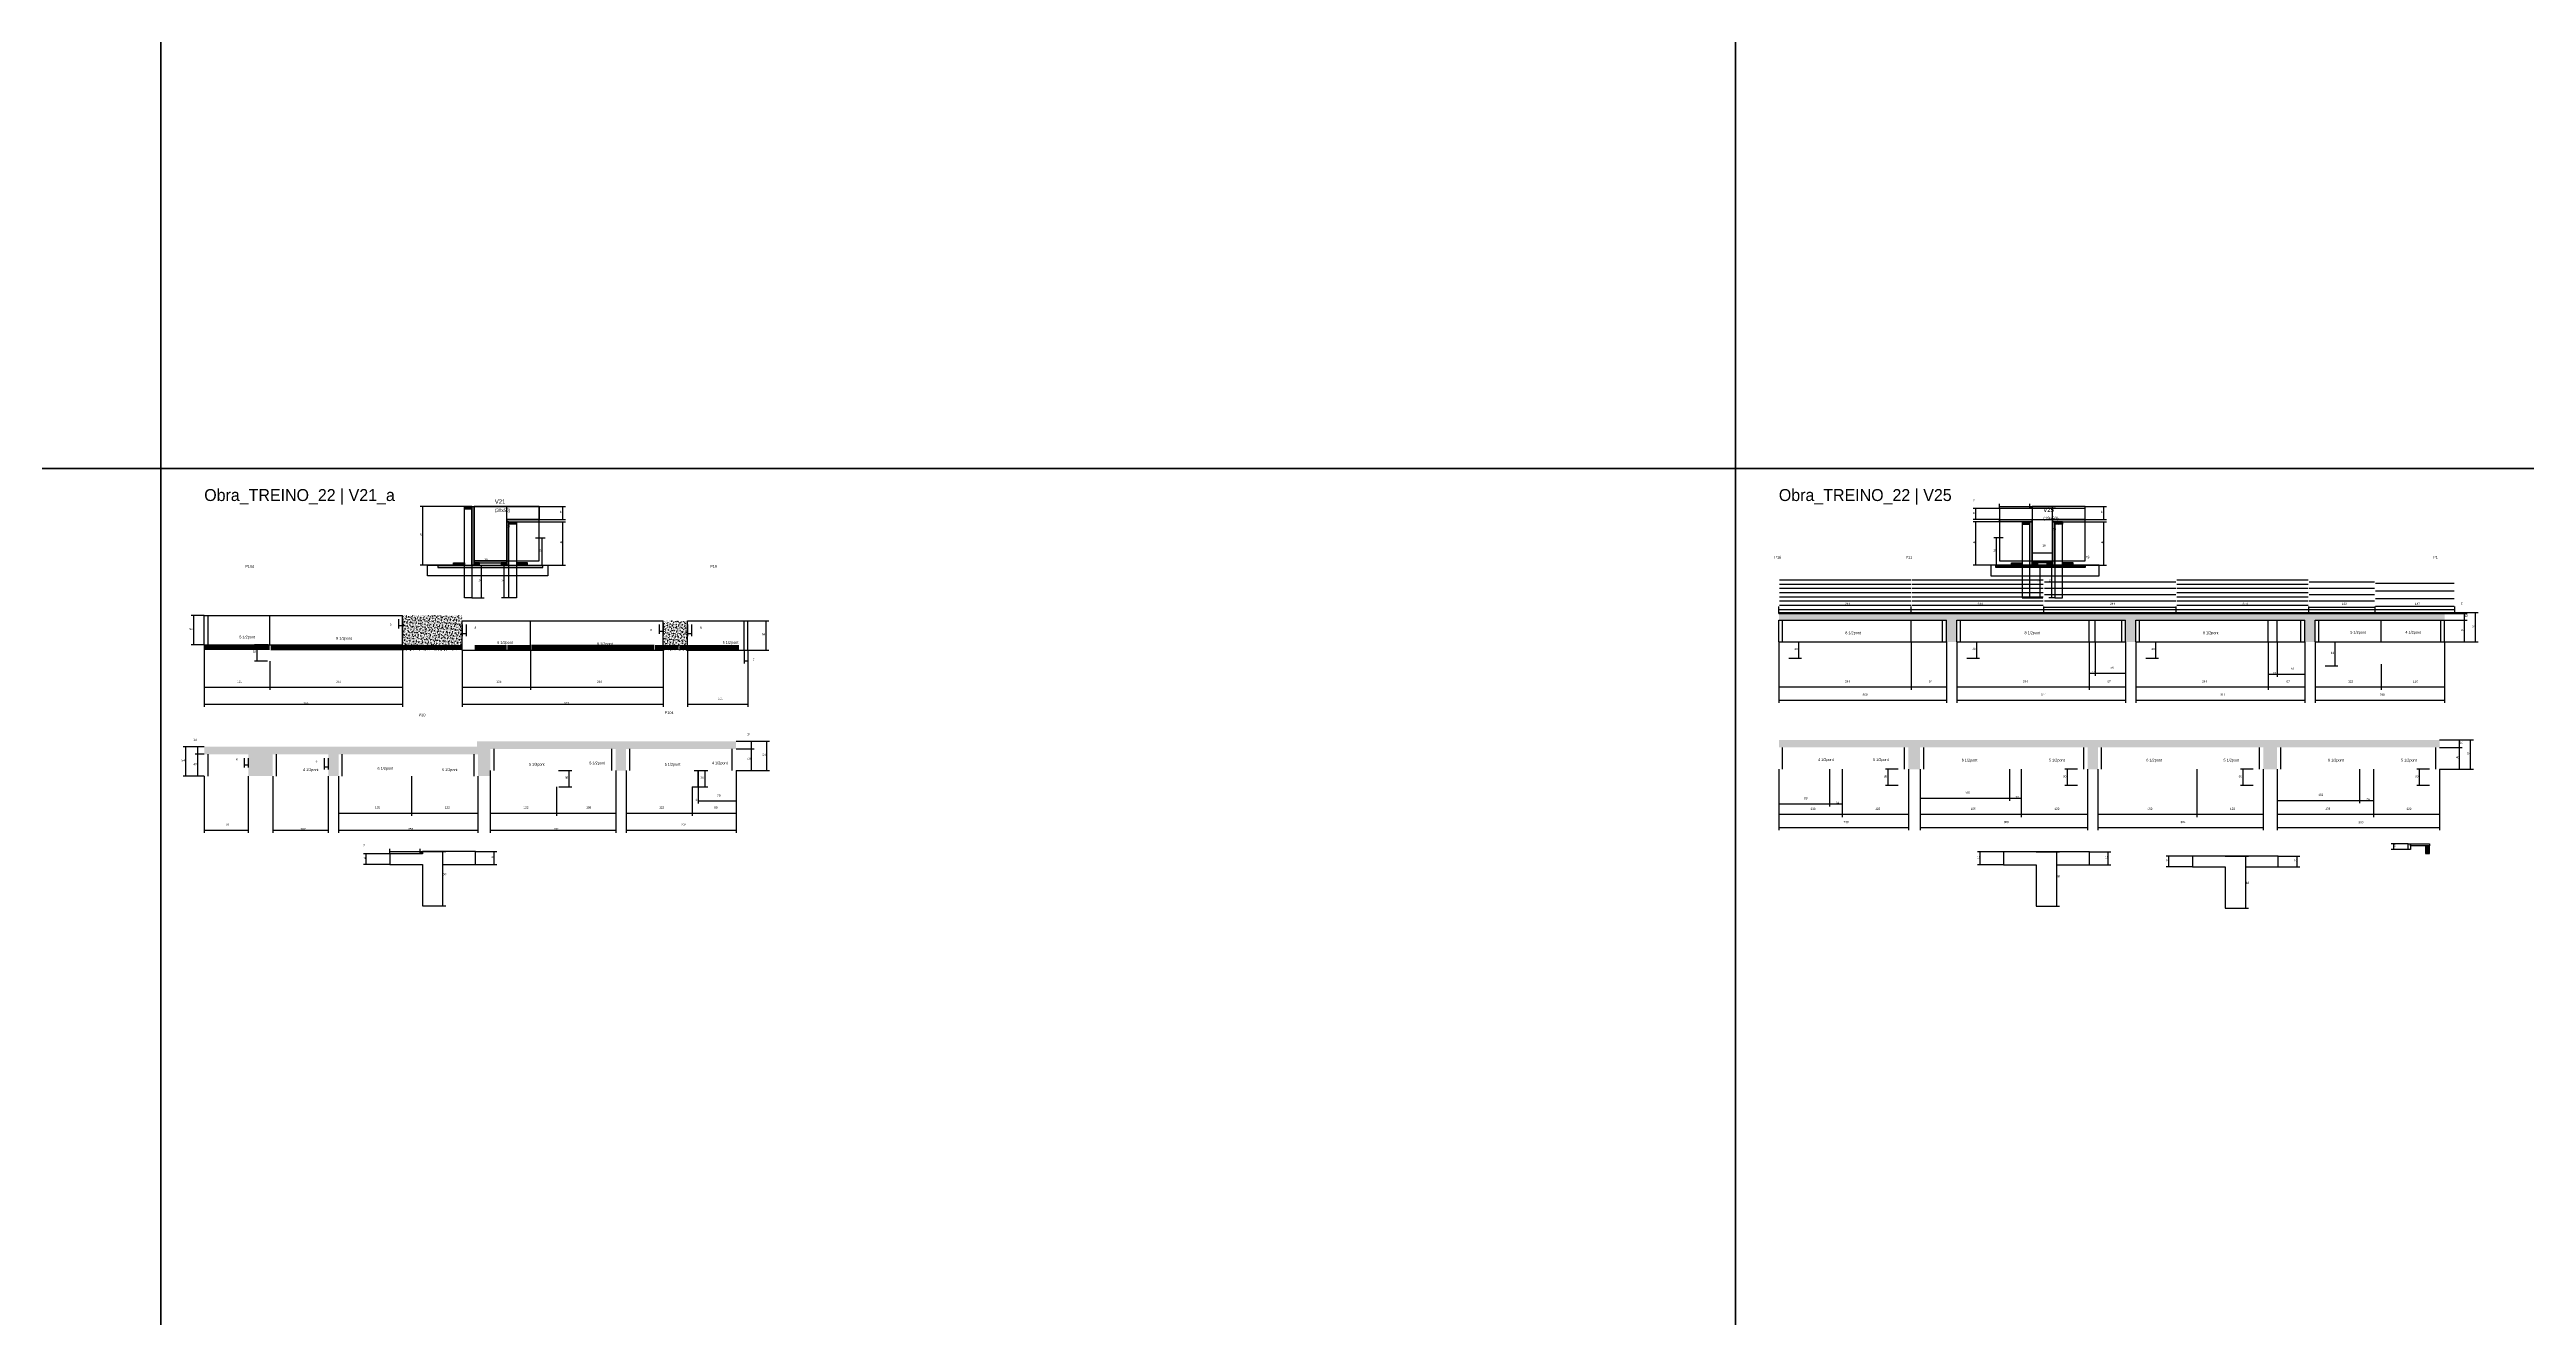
# Model space of a CAD drawing. Header units: metres. Extents: x -41 to 34800, y -36000 to 1848.
# Drawn here: x 8495 to 13057, y -26763 to -24429 of the extents above; entities that cross this region are included whole.
import ezdxf

# ---------------------------------------------------------------- set-up
doc = ezdxf.new("R2010")
doc.units = ezdxf.units.M
for name, color, linetype in [('CELL_BORDER', 8, 'Continuous'), ('CONCRETO', 251, 'Continuous'), ('COTA', 4, 'Continuous'), ('Cota Seção (2x)', 4, 'Continuous'), ('Hachura', 253, 'Continuous'), ('LABEL_ID', 3, 'Continuous'), ('Madeira', 126, 'Continuous'), ('NOMENCLATURA', 7, 'Continuous'), ('Painéis', 200, 'Continuous'), ('SARR_2.2x7', 40, 'Continuous'), ('SCO-___-LAJ', 4, 'Continuous'), ('Texto Seção', 7, 'Continuous')]:
    doc.layers.add(name, color=color, linetype=linetype)

msp = doc.modelspace()

# ---------------------------------------------------------------- hatches: boundary and pattern name
at = {"layer": 'COTA'}
h = msp.add_hatch(dxfattribs=at)
h.set_pattern_fill('AR-CONC', scale=0.03)
h.paths.add_polyline_path([(9145, -25470.5), (9145, -25524.5), (9145, -25534.5), (9255, -25534.5), (9255, -25480.5), (9255, -25470.5)])
h = msp.add_hatch(dxfattribs=at)
h.set_pattern_fill('AR-CONC', scale=0.03)
h.paths.add_polyline_path([(9670.2, -25480.5), (9625.2, -25480.5), (9625.2, -25534.5), (9670.2, -25534.5)])
h = msp.add_hatch(dxfattribs=at)
h.set_pattern_fill('AR-CONC', scale=0.03)
h.paths.add_polyline_path([(12007.5, -25479.3), (12318.5, -25479.3), (12318.5, -25519.3), (12337.5, -25519.3), (12337.5, -25479.3), (12648.5, -25479.3), (12648.5, -25519.3), (12667.5, -25519.3), (12667.5, -25479.3), (12906, -25479.3), (12906, -25467.3), (12168, -25467.3), (11924, -25467.3), (11680, -25467.3), (11680, -25479.3), (11988.5, -25479.3), (11988.5, -25519.3), (12007.5, -25519.3)])
h = msp.add_hatch(dxfattribs=at)
h.set_pattern_fill('AR-CONC', scale=0.03)
h.paths.add_polyline_path([(9282.1, -25712.3), (8780, -25712.3), (8780, -25726.3), (8861.2, -25726.3), (8861.2, -25766.3), (8906.2, -25766.3), (8906.2, -25726.3), (9008.3, -25726.3), (9008.3, -25766.3), (9027.3, -25766.3), (9027.3, -25726.3), (9283.9, -25726.3), (9283.9, -25766.3), (9306.9, -25766.3), (9306.9, -25756.3), (9306.9, -25716.3), (9537.9, -25716.3), (9537.9, -25756.3), (9556.9, -25756.3), (9556.9, -25716.3), (9759.4, -25716.3), (9759.4, -25702.3), (9282.1, -25702.3)])
h = msp.add_hatch(dxfattribs=at)
h.set_pattern_fill('AR-CONC', scale=0.03)
h.paths.add_polyline_path([(11940, -25713.7), (12248.5, -25713.7), (12248.5, -25753.7), (12267.5, -25753.7), (12267.5, -25713.7), (12572, -25713.7), (12572, -25753.7), (12597.5, -25753.7), (12597.5, -25713.7), (12897, -25713.7), (12897, -25699.7), (11680, -25699.7), (11680, -25713.7), (11918.5, -25713.7), (11918.5, -25753.7), (11940, -25753.7)])
at = {"layer": 'Hachura'}
h = msp.add_hatch(dxfattribs=at)
h.set_pattern_fill('ANSI31', scale=0.5)
h.paths.add_polyline_path([(9259.1, -25270), (9259.1, -25274.4), (9259.1, -25274.4), (9273.1, -25274.4), (9273.1, -25274.4), (9273.1, -25270), (9273.1, -25270), (9259.1, -25270)])
h = msp.add_hatch(color=8, dxfattribs=at)
h.dxf.hatch_style = 1
h.paths.add_polyline_path([(9273.1, -25270), (9277.1, -25270), (9277.1, -25270), (9277.1, -25378), (9277.1, -25378), (9273.1, -25378), (9273.1, -25378), (9273.1, -25270)])
h = msp.add_hatch(color=8, dxfattribs=at)
h.dxf.hatch_style = 1
h.paths.add_polyline_path([(12142.3, -25270), (12146.3, -25270), (12146.3, -25270), (12146.3, -25274), (12146.3, -25274), (12142.3, -25274), (12142.3, -25274), (12142.3, -25270)])
h = msp.add_hatch(color=8, dxfattribs=at)
h.dxf.hatch_style = 1
h.paths.add_polyline_path([(9397.1, -25298), (9397.1, -25294), (9397.1, -25294), (9337.1, -25294), (9337.1, -25294), (9337.1, -25298), (9337.1, -25298), (9397.1, -25298)])
h = msp.add_hatch(color=8, dxfattribs=at)
h.dxf.hatch_style = 1
h.paths.add_polyline_path([(9341.1, -25298), (9337.1, -25298), (9337.1, -25298), (9337.1, -25378), (9337.1, -25378), (9341.1, -25378), (9341.1, -25378), (9341.1, -25298)])
h = msp.add_hatch(dxfattribs=at)
h.set_pattern_fill('ANSI31', scale=0.5)
h.paths.add_polyline_path([(9355.1, -25298), (9355.1, -25302.4), (9355.1, -25302.4), (9341.1, -25302.4), (9341.1, -25302.4), (9341.1, -25298), (9341.1, -25298), (9355.1, -25298)])
h = msp.add_hatch(color=8, dxfattribs=at)
h.dxf.hatch_style = 1
h.paths.add_polyline_path([(12086.3, -25298), (12086.3, -25294), (12086.3, -25294), (12146.3, -25294), (12146.3, -25294), (12146.3, -25298), (12146.3, -25298), (12086.3, -25298)])
h = msp.add_hatch(dxfattribs=at)
h.set_pattern_fill('ANSI31', scale=0.5)
h.paths.add_polyline_path([(12128.3, -25298), (12128.3, -25302.4), (12128.3, -25302.4), (12142.3, -25302.4), (12142.3, -25302.4), (12142.3, -25298), (12142.3, -25298), (12128.3, -25298)])
h = msp.add_hatch(color=8, dxfattribs=at)
h.dxf.hatch_style = 1
h.paths.add_polyline_path([(12142.3, -25298), (12146.3, -25298), (12146.3, -25298), (12146.3, -25378), (12146.3, -25378), (12142.3, -25378), (12142.3, -25378), (12142.3, -25298)])
h = msp.add_hatch(color=8, dxfattribs=at)
h.dxf.hatch_style = 1
h.paths.add_polyline_path([(12244.3, -25298), (12244.3, -25294), (12244.3, -25294), (12184.3, -25294), (12184.3, -25294), (12184.3, -25298), (12184.3, -25298), (12244.3, -25298)])
h = msp.add_hatch(color=8, dxfattribs=at)
h.dxf.hatch_style = 1
h.paths.add_polyline_path([(12188.3, -25298), (12184.3, -25298), (12184.3, -25298), (12184.3, -25378), (12184.3, -25378), (12188.3, -25378), (12188.3, -25378), (12188.3, -25298)])
h = msp.add_hatch(dxfattribs=at)
h.set_pattern_fill('ANSI31', scale=0.5)
h.paths.add_polyline_path([(12202.3, -25298), (12202.3, -25302.4), (12202.3, -25302.4), (12188.3, -25302.4), (12188.3, -25302.4), (12188.3, -25298), (12188.3, -25298), (12202.3, -25298)])
h = msp.add_hatch(dxfattribs=at)
h.set_pattern_fill('ANSI31', scale=0.5)
h.paths.add_polyline_path([(9239.1, -25378), (9239.1, -25373.6), (9239.1, -25373.6), (9259.1, -25373.6), (9259.1, -25373.6), (9259.1, -25378), (9259.1, -25378), (9239.1, -25378)])
h = msp.add_hatch(color=8, dxfattribs=at)
h.dxf.hatch_style = 1
h.paths.add_polyline_path([(9337.1, -25373.6), (9337.1, -25370), (9337.1, -25370), (9277.1, -25370), (9277.1, -25370), (9277.1, -25373.6), (9277.1, -25373.6), (9337.1, -25373.6)])
h = msp.add_hatch(dxfattribs=at)
h.set_pattern_fill('ANSI31', scale=0.5)
h.paths.add_polyline_path([(9287.1, -25378), (9287.1, -25373.6), (9287.1, -25373.6), (9277.1, -25373.6), (9277.1, -25373.6), (9277.1, -25378), (9277.1, -25378), (9287.1, -25378)])
h = msp.add_hatch(dxfattribs=at)
h.set_pattern_fill('ANSI31', scale=0.5)
h.paths.add_polyline_path([(9337.1, -25378), (9337.1, -25373.6), (9337.1, -25373.6), (9327.1, -25373.6), (9327.1, -25373.6), (9327.1, -25378), (9327.1, -25378), (9337.1, -25378)])
h = msp.add_hatch(dxfattribs=at)
h.set_pattern_fill('ANSI31', scale=0.5)
h.paths.add_polyline_path([(9375.1, -25378), (9375.1, -25373.6), (9375.1, -25373.6), (9355.1, -25373.6), (9355.1, -25373.6), (9355.1, -25378), (9355.1, -25378), (9375.1, -25378)])
h = msp.add_hatch(dxfattribs=at)
h.set_pattern_fill('ANSI31', scale=0.5)
h.paths.add_polyline_path([(12108.3, -25378), (12108.3, -25373.6), (12108.3, -25373.6), (12128.3, -25373.6), (12128.3, -25373.6), (12128.3, -25378), (12128.3, -25378), (12108.3, -25378)])
h = msp.add_hatch(color=8, dxfattribs=at)
h.dxf.hatch_style = 1
h.paths.add_polyline_path([(12146.3, -25373.6), (12146.3, -25370), (12146.3, -25370), (12184.3, -25370), (12184.3, -25370), (12184.3, -25373.6), (12184.3, -25373.6), (12146.3, -25373.6)])
h = msp.add_hatch(dxfattribs=at)
h.set_pattern_fill('ANSI31', scale=0.5)
h.paths.add_polyline_path([(12146.3, -25378), (12146.3, -25373.6), (12146.3, -25373.6), (12156.3, -25373.6), (12156.3, -25373.6), (12156.3, -25378), (12156.3, -25378), (12146.3, -25378)])
h = msp.add_hatch(dxfattribs=at)
h.set_pattern_fill('ANSI31', scale=0.5)
h.paths.add_polyline_path([(12174.3, -25378), (12174.3, -25373.6), (12174.3, -25373.6), (12184.3, -25373.6), (12184.3, -25373.6), (12184.3, -25378), (12184.3, -25378), (12174.3, -25378)])
h = msp.add_hatch(dxfattribs=at)
h.set_pattern_fill('ANSI31', scale=0.5)
h.paths.add_polyline_path([(12222.3, -25378), (12222.3, -25373.6), (12222.3, -25373.6), (12202.3, -25373.6), (12202.3, -25373.6), (12202.3, -25378), (12202.3, -25378), (12222.3, -25378)])
h = msp.add_hatch(color=8, dxfattribs=at)
h.dxf.hatch_style = 1
h.paths.add_polyline_path([(9177.7, -25905.2), (9181.7, -25905.2), (9181.7, -25905.2), (9181.7, -25909.2), (9181.7, -25909.2), (9177.7, -25909.2), (9177.7, -25909.2), (9177.7, -25905.2)])
at = {"layer": 'Madeira'}
h = msp.add_hatch(dxfattribs=at)
h.set_pattern_fill('ANSI31', scale=0.2)
h.paths.add_polyline_path([(12878.2, -25894.8), (12871.2, -25894.8), (12871.2, -25908.8), (12878.2, -25908.8)])

# ---------------------------------------------------------------- linework, layer by layer
at = {"layer": 'CELL_BORDER'}
for points in [[(5800, -25200), (8700, -25200), (8700, -23400), (5800, -23400)], [(8700, -25200), (11600, -25200), (11600, -23400), (8700, -23400)], [(11600, -25200), (14500, -25200), (14500, -23400), (11600, -23400)], [(5800, -27000), (8700, -27000), (8700, -25200), (5800, -25200)], [(8700, -27000), (11600, -27000), (11600, -25200), (8700, -25200)], [(11600, -27000), (14500, -27000), (14500, -25200), (11600, -25200)]]:
    msp.add_lwpolyline(points, close=True, dxfattribs=at)
at = {"layer": 'CONCRETO'}
for points in [[(9277.1, -25290), (9277.1, -25270), (9397.1, -25270), (9397.1, -25294), (9337.1, -25294), (9337.1, -25370), (9277.1, -25370), (9277.1, -25290)], [(9277.1, -25370), (9397.1, -25370), (9397.1, -25270), (9277.1, -25270)], [(12146.3, -25294), (12244.3, -25294), (12244.3, -25270), (12146.3, -25270)], [(12086.3, -25370), (12244.3, -25370), (12244.3, -25274), (12086.3, -25274)], [(12251.9, -25929.5), (12251.9, -25905.5), (12093.9, -25905.5), (12093.9, -25929.5), (12153.9, -25929.5), (12153.9, -26005.5), (12191.9, -26005.5), (12191.9, -25939.5), (12191.9, -25929.5)], [(12599.9, -25933.5), (12599.9, -25913.5), (12441.9, -25913.5), (12441.9, -25933.5), (12501.9, -25933.5), (12501.9, -26009.5), (12539.9, -26009.5), (12539.9, -25943.5), (12539.9, -25933.5)]]:
    msp.add_lwpolyline(points, close=True, dxfattribs=at)
for points in [[(12244.3, -25294), (12244.3, -25270), (12146.3, -25270)], [(12146.3, -25274), (12086.3, -25274), (12086.3, -25294), (12146.3, -25294), (12146.3, -25370), (12184.3, -25370), (12184.3, -25304), (12184.3, -25294), (12244.3, -25294)], [(9181.7, -25909.2), (9121.7, -25909.2), (9121.7, -25929.2), (9181.7, -25929.2), (9181.7, -26005.2), (9219.7, -26005.2), (9219.7, -25939.2), (9219.7, -25929.2), (9279.7, -25929.2)], [(9279.7, -25929.2), (9279.7, -25905.2), (9181.7, -25905.2)]]:
    msp.add_lwpolyline(points, dxfattribs=at)
at = {"layer": 'COTA'}
for p, q in [((9259.1, -25270), (9177.6, -25270)), ((9182.6, -25378), (9182.6, -25270)), ((9397.1, -25270), (9445.5, -25270)), ((9440.5, -25294), (9440.5, -25270)), ((12086.3, -25274), (12086.3, -25265)), ((12086.3, -25270), (12142.3, -25270)), ((12142.3, -25270), (12142.3, -25265)), ((12244.3, -25270), (12283.7, -25270)), ((12278.7, -25294), (12278.7, -25270)), ((9397.1, -25294), (9445.5, -25294)), ((9397.1, -25298), (9445.5, -25298)), ((9440.5, -25378), (9440.5, -25298)), ((12086.3, -25274), (12037.9, -25274)), ((12086.3, -25294), (12037.9, -25294)), ((12086.3, -25298), (12037.9, -25298)), ((12042.9, -25294), (12042.9, -25274)), ((12042.9, -25378), (12042.9, -25298)), ((12202.3, -25298), (12283.7, -25298)), ((12244.3, -25294), (12283.7, -25294)), ((12278.7, -25378), (12278.7, -25298)), ((9390.1, -25328), (9407.6, -25328)), ((9402.6, -25378), (9402.6, -25328)), ((12093.3, -25328), (12075.8, -25328)), ((12080.8, -25378), (12080.8, -25328)), ((9239.1, -25378), (9177.6, -25378)), ((9273.1, -25378), (9295.8, -25378)), ((9290.8, -25438), (9290.8, -25378)), ((9341.1, -25378), (9327.7, -25378)), ((9332.7, -25438), (9332.7, -25378)), ((9375.1, -25378), (9445.5, -25378)), ((9390.1, -25378), (9407.6, -25378)), ((12108.3, -25378), (12037.9, -25378)), ((12100.2, -25378), (12075.8, -25378)), ((12142.3, -25378), (12166.5, -25378)), ((12161.5, -25438), (12161.5, -25378)), ((12188.3, -25378), (12177.5, -25378)), ((12182.5, -25438), (12182.5, -25378)), ((12222.3, -25378), (12283.7, -25378)), ((9273.1, -25438), (9295.8, -25438)), ((9341.1, -25438), (9327.7, -25438)), ((11680, -25465.3), (11680, -25454.4)), ((11924, -25465.3), (11924, -25454.4)), ((11924, -25465.3), (11924, -25454.4)), ((12142.3, -25438), (12166.5, -25438)), ((12168, -25465.3), (12168, -25454.4)), ((12168, -25465.3), (12168, -25454.4)), ((12188.3, -25438), (12177.5, -25438)), ((12412, -25465.3), (12412, -25454.4)), ((12412, -25465.3), (12412, -25454.4)), ((12656, -25465.3), (12656, -25454.4)), ((12656, -25465.3), (12656, -25454.4)), ((12778, -25465.3), (12778, -25454.4)), ((12778, -25465.3), (12778, -25454.4)), ((12925, -25465.3), (12925, -25454.4)), ((8780, -25470.5), (8756, -25470.5)), ((8761, -25524.5), (8761, -25470.5)), ((9137.5, -25477.5), (9137.5, -25494.4)), ((9137.5, -25489.4), (9145, -25489.4)), ((9145, -25477.5), (9145, -25494.4)), ((9255, -25487.5), (9255, -25508.6)), ((9262.5, -25487.5), (9262.5, -25508.6)), ((9617.7, -25487.5), (9617.7, -25504.4)), ((9617.7, -25499.4), (9625.2, -25499.4)), ((9625.2, -25487.5), (9625.2, -25504.4)), ((9670.2, -25487.5), (9670.2, -25508.6)), ((9677.7, -25487.5), (9677.7, -25508.6)), ((9781.4, -25480.5), (9819.9, -25480.5)), ((9814.9, -25534.5), (9814.9, -25480.5)), ((11680, -25459.4), (11924, -25459.4)), ((11924, -25459.4), (12168, -25459.4)), ((12168, -25459.4), (12412, -25459.4)), ((12412, -25459.4), (12656, -25459.4)), ((12656, -25459.4), (12778, -25459.4)), ((12778, -25459.4), (12925, -25459.4)), ((8780, -25524.5), (8756, -25524.5)), ((8780, -25524.5), (8780, -25607.5)), ((8780, -25524.5), (8780, -25639.1)), ((8897.5, -25524.5), (8872.5, -25524.5)), ((8877.5, -25554.5), (8877.5, -25524.5)), ((9145, -25524.5), (9145, -25639.1)), ((9145, -25524.5), (9145, -25607.5)), ((9255, -25503.6), (9262.5, -25503.6)), ((9255, -25534.5), (9255, -25607.5)), ((9255, -25534.5), (9255, -25639.1)), ((9381.2, -25534.5), (9381.2, -25607.5)), ((9381.2, -25534.5), (9381.2, -25607.5)), ((9625.2, -25534.5), (9625.2, -25639.1)), ((9625.2, -25534.5), (9625.2, -25607.5)), ((9670.2, -25503.6), (9677.7, -25503.6)), ((9670.2, -25534.5), (9670.2, -25639.1)), ((9774.4, -25534.5), (9774.4, -25559.2)), ((9781.4, -25534.5), (9781.4, -25639.1)), ((9781.4, -25534.5), (9781.4, -25559.2)), ((9781.4, -25534.5), (9819.9, -25534.5)), ((11680, -25519.3), (11680, -25607.3)), ((11680, -25519.3), (11680, -25631.8)), ((11698.5, -25519.3), (11722, -25519.3)), ((11717, -25549.3), (11717, -25519.3)), ((11924, -25519.3), (11924, -25607.3)), ((11924, -25519.3), (11924, -25607.3)), ((11988.5, -25519.3), (11988.5, -25607.3)), ((11988.5, -25519.3), (11988.5, -25631.8)), ((12007.5, -25519.3), (12007.5, -25607.3)), ((12007.5, -25519.3), (12007.5, -25631.8)), ((12026, -25519.3), (12049.5, -25519.3)), ((12044.5, -25549.3), (12044.5, -25519.3)), ((12251.5, -25519.3), (12251.5, -25607.3)), ((12251.5, -25519.3), (12251.5, -25607.3)), ((12251.5, -25519.3), (12251.5, -25581.8)), ((12262.5, -25519.3), (12262.5, -25581.8)), ((12262.5, -25519.3), (12262.5, -25581.8)), ((12318.5, -25519.3), (12318.5, -25607.3)), ((12318.5, -25519.3), (12318.5, -25631.8)), ((12318.5, -25519.3), (12318.5, -25581.8)), ((12337.5, -25519.3), (12337.5, -25607.3)), ((12337.5, -25519.3), (12337.5, -25631.8)), ((12356, -25519.3), (12379.5, -25519.3)), ((12374.5, -25549.3), (12374.5, -25519.3)), ((12581.5, -25519.3), (12581.5, -25607.3)), ((12581.5, -25519.3), (12581.5, -25607.3)), ((12581.5, -25519.3), (12581.5, -25583.7)), ((12597.5, -25519.3), (12597.5, -25583.7)), ((12597.5, -25519.3), (12597.5, -25583.7)), ((12648.5, -25519.3), (12648.5, -25607.3)), ((12648.5, -25519.3), (12648.5, -25631.8)), ((12648.5, -25519.3), (12648.5, -25583.7)), ((12667.5, -25519.3), (12667.5, -25607.3)), ((12667.5, -25519.3), (12667.5, -25631.8)), ((12686, -25519.3), (12709.5, -25519.3)), ((12704.5, -25563.3), (12704.5, -25519.3)), ((12906, -25519.3), (12906, -25607.3)), ((12906, -25519.3), (12906, -25631.8)), ((8896.7, -25554.5), (8872.5, -25554.5)), ((8901, -25554.5), (8901, -25607.5)), ((8901, -25554.5), (8901, -25607.5)), ((9774.4, -25554.2), (9781.4, -25554.2)), ((11698.5, -25549.3), (11722, -25549.3)), ((12026, -25549.3), (12049.5, -25549.3)), ((12251.5, -25576.8), (12262.5, -25576.8)), ((12262.5, -25576.8), (12318.5, -25576.8)), ((12356, -25549.3), (12379.5, -25549.3)), ((12581.5, -25578.7), (12597.5, -25578.7)), ((12597.5, -25578.7), (12648.5, -25578.7)), ((12686, -25563.3), (12709.5, -25563.3)), ((12789.5, -25560.3), (12789.5, -25607.3)), ((12789.5, -25560.3), (12789.5, -25607.3)), ((8780, -25602.5), (8901, -25602.5)), ((8780, -25634.1), (9145, -25634.1)), ((8901, -25602.5), (9145, -25602.5)), ((9255, -25602.5), (9381.2, -25602.5)), ((9255, -25634.1), (9625.2, -25634.1)), ((9381.2, -25602.5), (9625.2, -25602.5)), ((9670.2, -25634.1), (9781.4, -25634.1)), ((11680, -25602.3), (11924, -25602.3)), ((11680, -25626.8), (11988.5, -25626.8)), ((11924, -25602.3), (11988.5, -25602.3)), ((12007.5, -25602.3), (12251.5, -25602.3)), ((12007.5, -25626.8), (12318.5, -25626.8)), ((12251.5, -25602.3), (12318.5, -25602.3)), ((12337.5, -25602.3), (12581.5, -25602.3)), ((12337.5, -25626.8), (12648.5, -25626.8)), ((12581.5, -25602.3), (12648.5, -25602.3)), ((12667.5, -25602.3), (12789.5, -25602.3)), ((12667.5, -25626.8), (12906, -25626.8)), ((12789.5, -25602.3), (12906, -25602.3)), ((8780, -25712.3), (8741.4, -25712.3)), ((8746.4, -25766.3), (8746.4, -25712.3)), ((8780, -25712.3), (8763.1, -25712.3)), ((8780, -25726.3), (8763.1, -25726.3)), ((8780, -25726.3), (8763.1, -25726.3)), ((8768.1, -25726.3), (8768.1, -25712.3)), ((8768.1, -25766.3), (8768.1, -25726.3)), ((9759.4, -25702.3), (9793, -25702.3)), ((9759.4, -25702.3), (9821, -25702.3)), ((9759.4, -25716.3), (9793, -25716.3)), ((9759.4, -25716.3), (9793, -25716.3)), ((9788, -25716.3), (9788, -25702.3)), ((9788, -25756.3), (9788, -25716.3)), ((9816, -25756.3), (9816, -25702.3)), ((8780, -25766.3), (8741.4, -25766.3)), ((8780, -25766.3), (8763.1, -25766.3)), ((8780, -25766.3), (8780, -25870.9)), ((8853.7, -25733.3), (8853.7, -25750.6)), ((8853.7, -25745.6), (8861.2, -25745.6)), ((8861.2, -25733.3), (8861.2, -25750.6)), ((8861.2, -25766.3), (8861.2, -25870.9)), ((8906.2, -25766.3), (8906.2, -25870.9)), ((9000.8, -25733.3), (9000.8, -25754.3)), ((9000.8, -25749.3), (9008.3, -25749.3)), ((9008.3, -25733.3), (9008.3, -25754.3)), ((9008.3, -25766.3), (9008.3, -25870.9)), ((9027.3, -25766.3), (9027.3, -25839.3)), ((9027.3, -25766.3), (9027.3, -25870.9)), ((9161.9, -25766.3), (9161.9, -25839.3)), ((9161.9, -25766.3), (9161.9, -25839.3)), ((9283.9, -25766.3), (9283.9, -25870.9)), ((9283.9, -25766.3), (9283.9, -25839.3)), ((9306.9, -25756.3), (9306.9, -25870.9)), ((9306.9, -25756.3), (9306.9, -25839.3)), ((9432.4, -25756.3), (9457.3, -25756.3)), ((9452.3, -25786.3), (9452.3, -25756.3)), ((9537.9, -25756.3), (9537.9, -25839.3)), ((9537.9, -25756.3), (9537.9, -25870.9)), ((9556.9, -25756.3), (9556.9, -25839.3)), ((9556.9, -25756.3), (9556.9, -25870.9)), ((9682.4, -25756.3), (9707.3, -25756.3)), ((9689.9, -25786.3), (9689.9, -25756.3)), ((9689.9, -25756.3), (9694.9, -25756.3)), ((9689.9, -25756.3), (9689.9, -25817.1)), ((9702.3, -25786.3), (9702.3, -25756.3)), ((9759.4, -25756.3), (9759.4, -25839.3)), ((9759.4, -25756.3), (9759.4, -25870.9)), ((9759.4, -25756.3), (9793, -25756.3)), ((9759.4, -25756.3), (9821, -25756.3)), ((9759.4, -25756.3), (9759.4, -25817.1)), ((11680, -25753.7), (11680, -25841.7)), ((11680, -25753.7), (11680, -25866.2)), ((11680, -25753.7), (11680, -25822.3)), ((11773, -25753.7), (11773, -25822.3)), ((11773, -25753.7), (11773, -25822.3)), ((11796.5, -25753.7), (11796.5, -25822.3)), ((11900, -25753.7), (11876.5, -25753.7)), ((11881.5, -25783.7), (11881.5, -25753.7)), ((11918.5, -25753.7), (11918.5, -25841.7)), ((11918.5, -25753.7), (11918.5, -25866.2)), ((11940, -25753.7), (11940, -25866.2)), ((11940, -25753.7), (11940, -25812.1)), ((11940, -25753.7), (11940, -25841.7)), ((12105, -25753.7), (12105, -25812.1)), ((12105, -25753.7), (12105, -25812.1)), ((12126.5, -25753.7), (12126.5, -25841.7)), ((12126.5, -25753.7), (12126.5, -25812.1)), ((12230, -25753.7), (12206.5, -25753.7)), ((12211.5, -25783.7), (12211.5, -25753.7)), ((12248.5, -25753.7), (12248.5, -25841.7)), ((12248.5, -25753.7), (12248.5, -25866.2)), ((12267.5, -25753.7), (12267.5, -25841.7)), ((12267.5, -25753.7), (12267.5, -25866.2)), ((12450, -25753.7), (12450, -25841.7)), ((12450, -25753.7), (12450, -25841.7)), ((12553.5, -25753.7), (12530, -25753.7)), ((12535, -25783.7), (12535, -25753.7)), ((12572, -25753.7), (12572, -25841.7)), ((12572, -25753.7), (12572, -25866.2)), ((12597.5, -25753.7), (12597.5, -25841.7)), ((12597.5, -25753.7), (12597.5, -25866.2)), ((12597.5, -25753.7), (12597.5, -25816)), ((12749.5, -25753.7), (12749.5, -25816)), ((12749.5, -25753.7), (12749.5, -25816)), ((12775, -25753.7), (12775, -25841.7)), ((12775, -25753.7), (12775, -25841.7)), ((12775, -25753.7), (12775, -25816)), ((12878.5, -25753.7), (12855, -25753.7)), ((12860, -25783.7), (12860, -25753.7)), ((12897, -25753.7), (12897, -25841.7)), ((12897, -25753.7), (12897, -25866.2)), ((9428.9, -25786.3), (9428.9, -25839.3)), ((9428.9, -25786.3), (9428.9, -25839.3)), ((9433.1, -25786.3), (9457.3, -25786.3)), ((9678.9, -25786.3), (9678.9, -25839.3)), ((9678.9, -25786.3), (9678.9, -25839.3)), ((9678.9, -25786.3), (9694.9, -25786.3)), ((9683.1, -25786.3), (9707.3, -25786.3)), ((9689.9, -25812.1), (9759.4, -25812.1)), ((11680, -25817.3), (11773, -25817.3)), ((11773, -25817.3), (11796.5, -25817.3)), ((11796.5, -25780.7), (11796.5, -25841.7)), ((11796.5, -25780.7), (11796.5, -25841.7)), ((11900, -25783.7), (11876.5, -25783.7)), ((11940, -25807.1), (12105, -25807.1)), ((12105, -25807.1), (12126.5, -25807.1)), ((12126.5, -25783.4), (12126.5, -25841.7)), ((12230, -25783.7), (12206.5, -25783.7)), ((12553.5, -25783.7), (12530, -25783.7)), ((12597.5, -25811), (12749.5, -25811)), ((12749.5, -25811), (12775, -25811)), ((12878.5, -25783.7), (12855, -25783.7)), ((9027.3, -25834.3), (9161.9, -25834.3)), ((9161.9, -25834.3), (9283.9, -25834.3)), ((9306.9, -25834.3), (9428.9, -25834.3)), ((9428.9, -25834.3), (9537.9, -25834.3)), ((9556.9, -25834.3), (9678.9, -25834.3)), ((9678.9, -25834.3), (9759.4, -25834.3)), ((11680, -25836.7), (11796.5, -25836.7)), ((11680, -25861.2), (11918.5, -25861.2)), ((11796.5, -25836.7), (11918.5, -25836.7)), ((11940, -25836.7), (12126.5, -25836.7)), ((11940, -25861.2), (12248.5, -25861.2)), ((12126.5, -25836.7), (12248.5, -25836.7)), ((12267.5, -25836.7), (12450, -25836.7)), ((12267.5, -25861.2), (12572, -25861.2)), ((12450, -25836.7), (12572, -25836.7)), ((12597.5, -25836.7), (12775, -25836.7)), ((12597.5, -25861.2), (12897, -25861.2)), ((12775, -25836.7), (12897, -25836.7)), ((8780, -25865.9), (8861.2, -25865.9)), ((8906.2, -25865.9), (9008.3, -25865.9)), ((9027.3, -25865.9), (9283.9, -25865.9)), ((9121.7, -25909.2), (9073.3, -25909.2)), ((9078.3, -25929.2), (9078.3, -25909.2)), ((9121.7, -25909.2), (9121.7, -25900.2)), ((9121.7, -25905.2), (9177.7, -25905.2)), ((9177.7, -25905.2), (9177.7, -25900.2)), ((9279.7, -25905.2), (9319.1, -25905.2)), ((9306.9, -25865.9), (9537.9, -25865.9)), ((9314.1, -25929.2), (9314.1, -25905.2)), ((9556.9, -25865.9), (9759.4, -25865.9)), ((12093.9, -25905.5), (12045.6, -25905.5)), ((12050.6, -25929.5), (12050.6, -25905.5)), ((12251.9, -25905.5), (12291.4, -25905.5)), ((12286.4, -25929.5), (12286.4, -25905.5)), ((9121.7, -25929.2), (9073.3, -25929.2)), ((9279.7, -25929.2), (9319.1, -25929.2)), ((12093.9, -25929.5), (12045.6, -25929.5)), ((12251.9, -25929.5), (12291.4, -25929.5)), ((12441.9, -25913.5), (12393.5, -25913.5)), ((12441.9, -25933.5), (12393.5, -25933.5)), ((12398.5, -25933.5), (12398.5, -25913.5)), ((12599.9, -25913.5), (12639.3, -25913.5)), ((12599.9, -25933.5), (12639.3, -25933.5)), ((12634.3, -25933.5), (12634.3, -25913.5))]:
    msp.add_line(p, q, dxfattribs=at)
at = {"layer": 'Cota Seção (2x)'}
for p, q in [((9337.1, -25370), (9337.1, -25270)), ((9337.1, -25270), (9342.1, -25270)), ((12146.3, -25270), (12189.3, -25270)), ((12184.3, -25370), (12184.3, -25270)), ((12146.3, -25370), (12146.3, -25350.5)), ((12146.3, -25355.5), (12184.3, -25355.5)), ((12184.3, -25370), (12184.3, -25350.5)), ((9277.1, -25370), (9277.1, -25365)), ((9277.1, -25370), (9337.1, -25370)), ((9337.1, -25370), (9337.1, -25365)), ((9337.1, -25370), (9342.1, -25370)), ((12146.3, -25370), (12189.3, -25370)), ((12906, -25467.3), (12947.6, -25467.3)), ((12906, -25479.3), (12947.6, -25479.3)), ((12906, -25479.3), (12947.6, -25479.3)), ((12925, -25465.3), (12947.6, -25465.3)), ((12925, -25465.3), (12968.1, -25465.3)), ((12925, -25467.3), (12947.6, -25467.3)), ((12942.6, -25467.3), (12942.6, -25465.3)), ((12942.6, -25479.3), (12942.6, -25467.3)), ((12942.6, -25519.3), (12942.6, -25479.3)), ((12963.1, -25519.3), (12963.1, -25465.3)), ((12906, -25519.3), (12947.6, -25519.3)), ((12906, -25519.3), (12968.1, -25519.3)), ((12897, -25699.7), (12938.6, -25699.7)), ((12897, -25699.7), (12959.1, -25699.7)), ((12897, -25713.7), (12938.6, -25713.7)), ((12897, -25713.7), (12938.6, -25713.7)), ((12933.6, -25713.7), (12933.6, -25699.7)), ((12933.6, -25753.7), (12933.6, -25713.7)), ((12954.1, -25753.7), (12954.1, -25699.7)), ((12897, -25753.7), (12938.6, -25753.7)), ((12897, -25753.7), (12959.1, -25753.7)), ((9181.7, -25905.2), (9224.7, -25905.2)), ((9219.7, -26005.2), (9219.7, -25905.2)), ((12153.9, -25905.5), (12196.9, -25905.5)), ((12191.9, -26005.5), (12191.9, -25905.5)), ((12839.2, -25891.2), (12807.8, -25891.2)), ((12839.2, -25901.2), (12807.8, -25901.2)), ((12812.8, -25901.2), (12812.8, -25891.2)), ((12501.9, -25913.5), (12544.9, -25913.5)), ((12539.9, -26009.5), (12539.9, -25913.5)), ((9181.7, -26005.2), (9224.7, -26005.2)), ((12153.9, -26005.5), (12196.9, -26005.5)), ((12501.9, -26009.5), (12544.9, -26009.5))]:
    msp.add_line(p, q, dxfattribs=at)
at = {"layer": 'Madeira'}
for points in [[(9259.1, -25270), (9259.1, -25274.4), (9273.1, -25274.4), (9273.1, -25270)], [(9259.1, -25270), (9273.1, -25270), (9273.1, -25438), (9259.1, -25438)], [(9355.1, -25298), (9355.1, -25302.4), (9341.1, -25302.4), (9341.1, -25298)], [(9355.1, -25438), (9341.1, -25438), (9341.1, -25298), (9355.1, -25298)], [(12128.3, -25298), (12128.3, -25302.4), (12142.3, -25302.4), (12142.3, -25298)], [(12128.3, -25438), (12142.3, -25438), (12142.3, -25298), (12128.3, -25298)], [(12202.3, -25298), (12202.3, -25302.4), (12188.3, -25302.4), (12188.3, -25298)], [(12202.3, -25298), (12188.3, -25298), (12188.3, -25438), (12202.3, -25438)], [(9413, -25398), (9191.4, -25398), (9191.4, -25378), (9413, -25378)], [(9239.1, -25378), (9239.1, -25373.6), (9259.1, -25373.6), (9259.1, -25378)], [(9287.1, -25378), (9287.1, -25373.6), (9277.1, -25373.6), (9277.1, -25378)], [(9337.1, -25378), (9337.1, -25373.6), (9327.1, -25373.6), (9327.1, -25378)], [(9375.1, -25378), (9375.1, -25373.6), (9355.1, -25373.6), (9355.1, -25378)], [(12070.4, -25398), (12270, -25398), (12270, -25378), (12070.4, -25378)], [(12108.3, -25378), (12108.3, -25373.6), (12128.3, -25373.6), (12128.3, -25378)], [(12146.3, -25378), (12146.3, -25373.6), (12156.3, -25373.6), (12156.3, -25378)], [(12174.3, -25378), (12174.3, -25373.6), (12184.3, -25373.6), (12184.3, -25378)], [(12222.3, -25378), (12222.3, -25373.6), (12202.3, -25373.6), (12202.3, -25378)], [(12878.2, -25894.8), (12871.2, -25894.8), (12871.2, -25908.8), (12878.2, -25908.8)]]:
    msp.add_lwpolyline(points, close=True, dxfattribs=at)
at = {"layer": 'Painéis'}
for p, q in [((9277.1, -25378), (9277.1, -25270)), ((9337.1, -25294), (9397.1, -25294)), ((9337.1, -25298), (9337.1, -25294)), ((9337.1, -25378), (9337.1, -25298)), ((9397.1, -25298), (9397.1, -25294)), ((12086.3, -25294), (12146.3, -25294)), ((12086.3, -25298), (12086.3, -25294)), ((12146.3, -25298), (12146.3, -25294)), ((12146.3, -25378), (12146.3, -25298)), ((12184.3, -25294), (12244.3, -25294)), ((12184.3, -25298), (12184.3, -25294)), ((12184.3, -25378), (12184.3, -25298)), ((12244.3, -25298), (12244.3, -25294)), ((9277.1, -25370), (9337.1, -25370)), ((9277.1, -25373.6), (9277.1, -25370)), ((9337.1, -25373.6), (9337.1, -25370)), ((12146.3, -25370), (12184.3, -25370)), ((12146.3, -25373.6), (12146.3, -25370)), ((12184.3, -25373.6), (12184.3, -25370)), ((8780, -25470.5), (9145, -25470.5)), ((8780, -25524.5), (8780, -25470.5)), ((8901, -25524.5), (8901, -25470.5)), ((9145, -25524.5), (9145, -25470.5)), ((9255, -25480.5), (9625.2, -25480.5)), ((9255, -25534.5), (9255, -25480.5)), ((9381.2, -25534.5), (9381.2, -25480.5)), ((9625.2, -25534.5), (9625.2, -25480.5)), ((9670.2, -25480.5), (9781.4, -25480.5)), ((9670.2, -25534.5), (9670.2, -25480.5)), ((9781.4, -25534.5), (9781.4, -25480.5)), ((11680, -25465.3), (11924, -25465.3)), ((11680, -25467.3), (11924, -25467.3)), ((11680, -25479.3), (11988.5, -25479.3)), ((11680, -25519.3), (11680, -25479.3)), ((11924, -25465.3), (12168, -25465.3)), ((11924, -25467.3), (12168, -25467.3)), ((11924, -25519.3), (11924, -25479.3)), ((11988.5, -25519.3), (11988.5, -25479.3)), ((12007.5, -25479.3), (12318.5, -25479.3)), ((12007.5, -25519.3), (12007.5, -25479.3)), ((12168, -25465.3), (12925, -25465.3)), ((12168, -25467.3), (12925, -25467.3)), ((12251.5, -25519.3), (12251.5, -25479.3)), ((12262.5, -25519.3), (12262.5, -25479.3)), ((12318.5, -25519.3), (12318.5, -25479.3)), ((12337.5, -25479.3), (12648.5, -25479.3)), ((12337.5, -25519.3), (12337.5, -25479.3)), ((12581.5, -25519.3), (12581.5, -25479.3)), ((12597.5, -25519.3), (12597.5, -25479.3)), ((12648.5, -25519.3), (12648.5, -25479.3)), ((12667.5, -25479.3), (12906, -25479.3)), ((12667.5, -25519.3), (12667.5, -25479.3)), ((12789.5, -25519.3), (12789.5, -25479.3)), ((12906, -25519.3), (12906, -25479.3)), ((8780, -25524.5), (9145, -25524.5)), ((9145, -25534.5), (9145, -25524.5)), ((9255, -25534.5), (9625.2, -25534.5)), ((9670.2, -25534.5), (9781.4, -25534.5)), ((11680, -25519.3), (11988.5, -25519.3)), ((12007.5, -25519.3), (12318.5, -25519.3)), ((12337.5, -25519.3), (12648.5, -25519.3)), ((12667.5, -25519.3), (12906, -25519.3))]:
    msp.add_line(p, q, dxfattribs=at)
for points in [[(9273.1, -25270), (9277.1, -25270), (9277.1, -25378), (9273.1, -25378)], [(12142.3, -25270), (12146.3, -25270), (12146.3, -25274), (12142.3, -25274)], [(9397.1, -25298), (9397.1, -25294), (9337.1, -25294), (9337.1, -25298)], [(9341.1, -25298), (9337.1, -25298), (9337.1, -25378), (9341.1, -25378)], [(12086.3, -25298), (12086.3, -25294), (12146.3, -25294), (12146.3, -25298)], [(12142.3, -25298), (12146.3, -25298), (12146.3, -25378), (12142.3, -25378)], [(12244.3, -25298), (12244.3, -25294), (12184.3, -25294), (12184.3, -25298)], [(12188.3, -25298), (12184.3, -25298), (12184.3, -25378), (12188.3, -25378)], [(9337.1, -25373.6), (9337.1, -25370), (9277.1, -25370), (9277.1, -25373.6)], [(12146.3, -25373.6), (12146.3, -25370), (12184.3, -25370), (12184.3, -25373.6)], [(11924, -25467.3), (11680, -25467.3), (11680, -25465.3), (11924, -25465.3)], [(12168, -25467.3), (11924, -25467.3), (11924, -25465.3), (12168, -25465.3)], [(12925, -25467.3), (12168, -25467.3), (12168, -25465.3), (12925, -25465.3)], [(9177.7, -25905.2), (9181.7, -25905.2), (9181.7, -25909.2), (9177.7, -25909.2)], [(12843.2, -25901.2), (12839.2, -25901.2), (12839.2, -25891.2), (12843.2, -25891.2)]]:
    msp.add_lwpolyline(points, close=True, dxfattribs=at)
msp.add_lwpolyline([(12843.2, -25891.2), (12878.2, -25891.2), (12878.2, -25894.8), (12843.2, -25894.8), (12843.2, -25891.2)], dxfattribs=at)
at = {"layer": 'SARR_2.2x7'}
for p, q in [((11681, -25405.1), (11923, -25405.1)), ((11925, -25405.1), (12167, -25405.1)), ((12169, -25409), (12411, -25409)), ((12413, -25405.1), (12655, -25405.1)), ((12657, -25409), (12777, -25409)), ((11681, -25412.9), (11923, -25412.9)), ((11681, -25420.6), (11923, -25420.6)), ((11681, -25428.4), (11923, -25428.4)), ((11681, -25436.2), (11923, -25436.2)), ((11681, -25444), (11923, -25444)), ((11681, -25451.7), (11923, -25451.7)), ((11925, -25412.9), (12167, -25412.9)), ((11925, -25420.6), (12167, -25420.6)), ((11925, -25428.4), (12167, -25428.4)), ((11925, -25436.2), (12167, -25436.2)), ((11925, -25444), (12167, -25444)), ((11925, -25451.7), (12167, -25451.7)), ((12169, -25420.6), (12411, -25420.6)), ((12169, -25432.3), (12411, -25432.3)), ((12169, -25444), (12411, -25444)), ((12413, -25412.9), (12655, -25412.9)), ((12413, -25420.6), (12655, -25420.6)), ((12413, -25428.4), (12655, -25428.4)), ((12413, -25436.2), (12655, -25436.2)), ((12413, -25444), (12655, -25444)), ((12413, -25451.7), (12655, -25451.7)), ((12657, -25420.6), (12777, -25420.6)), ((12657, -25432.3), (12777, -25432.3)), ((12657, -25444), (12777, -25444)), ((12779, -25411.3), (12924, -25411.3)), ((12779, -25425.3), (12924, -25425.3)), ((12779, -25439.3), (12924, -25439.3)), ((12779, -25453.3), (12924, -25453.3)), ((8787, -25524.5), (8787, -25470.5)), ((9774.4, -25534.5), (9774.4, -25480.5)), ((11681, -25459.5), (11923, -25459.5)), ((11687, -25519.3), (11687, -25479.3)), ((11925, -25459.5), (12167, -25459.5)), ((11981.5, -25519.3), (11981.5, -25479.3)), ((12014.5, -25519.3), (12014.5, -25479.3)), ((12169, -25455.6), (12411, -25455.6)), ((12311.5, -25519.3), (12311.5, -25479.3)), ((12344.5, -25519.3), (12344.5, -25479.3)), ((12413, -25459.5), (12655, -25459.5)), ((12641.5, -25519.3), (12641.5, -25479.3)), ((12657, -25455.6), (12777, -25455.6)), ((12674.5, -25519.3), (12674.5, -25479.3)), ((12899, -25519.3), (12899, -25479.3)), ((8781, -25526.2), (8900.5, -25526.2)), ((8781, -25527.8), (8900.5, -25527.8)), ((8781, -25529.5), (8900.5, -25529.5)), ((8781, -25531.2), (8900.5, -25531.2)), ((8781, -25532.8), (8900.5, -25532.8)), ((8902.5, -25525.6), (9144.5, -25525.6)), ((8902.5, -25526.7), (9144.5, -25526.7)), ((8902.5, -25527.8), (9144.5, -25527.8)), ((8902.5, -25528.9), (9144.5, -25528.9)), ((8902.5, -25530.1), (9144.5, -25530.1)), ((8902.5, -25531.2), (9144.5, -25531.2)), ((8902.5, -25532.3), (9144.5, -25532.3)), ((8902.5, -25533.4), (9144.5, -25533.4)), ((9146.5, -25526.2), (9254.5, -25526.2)), ((9146.5, -25527.8), (9254.5, -25527.8)), ((9146.5, -25529.5), (9254.5, -25529.5)), ((9146.5, -25531.2), (9254.5, -25531.2)), ((9146.5, -25532.8), (9254.5, -25532.8)), ((9278.5, -25526.2), (9336.5, -25526.2)), ((9278.5, -25527.8), (9336.5, -25527.8)), ((9278.5, -25529.5), (9336.5, -25529.5)), ((9278.5, -25531.2), (9336.5, -25531.2)), ((9278.5, -25532.8), (9336.5, -25532.8)), ((9338.5, -25526.2), (9380.5, -25526.2)), ((9338.5, -25527.8), (9380.5, -25527.8)), ((9338.5, -25529.5), (9380.5, -25529.5)), ((9338.5, -25531.2), (9380.5, -25531.2)), ((9338.5, -25532.8), (9380.5, -25532.8)), ((9382.5, -25525.6), (9608.5, -25525.6)), ((9382.5, -25526.7), (9608.5, -25526.7)), ((9382.5, -25527.8), (9608.5, -25527.8)), ((9382.5, -25528.9), (9608.5, -25528.9)), ((9382.5, -25530.1), (9608.5, -25530.1)), ((9382.5, -25531.2), (9608.5, -25531.2)), ((9382.5, -25532.3), (9608.5, -25532.3)), ((9382.5, -25533.4), (9608.5, -25533.4)), ((9610.5, -25526.2), (9653.5, -25526.2)), ((9610.5, -25527.8), (9653.5, -25527.8)), ((9610.5, -25529.5), (9653.5, -25529.5)), ((9610.5, -25531.2), (9653.5, -25531.2)), ((9610.5, -25532.8), (9653.5, -25532.8)), ((9655.5, -25526.2), (9764.5, -25526.2)), ((9655.5, -25527.8), (9764.5, -25527.8)), ((9655.5, -25529.5), (9764.5, -25529.5)), ((9655.5, -25531.2), (9764.5, -25531.2)), ((9655.5, -25532.8), (9764.5, -25532.8)), ((8787, -25766.3), (8787, -25726.3)), ((8913.2, -25766.3), (8913.2, -25726.3)), ((9034.3, -25766.3), (9034.3, -25726.3)), ((9276.9, -25766.3), (9276.9, -25726.3)), ((9313.9, -25756.3), (9313.9, -25716.3)), ((9530.9, -25756.3), (9530.9, -25716.3)), ((9563.9, -25756.3), (9563.9, -25716.3)), ((9752.4, -25756.3), (9752.4, -25716.3)), ((11687, -25753.7), (11687, -25713.7)), ((11911.5, -25753.7), (11911.5, -25713.7)), ((11947, -25753.7), (11947, -25713.7)), ((12241.5, -25753.7), (12241.5, -25713.7)), ((12274.5, -25753.7), (12274.5, -25713.7)), ((12565, -25753.7), (12565, -25713.7)), ((12604.5, -25753.7), (12604.5, -25713.7)), ((12890, -25753.7), (12890, -25713.7))]:
    msp.add_line(p, q, dxfattribs=at)
at = {"layer": 'SCO-___-LAJ'}
for points in [[(9403.9, -25379.3), (9210.2, -25379.3), (9210.2, -25382.5), (9403.9, -25382.5)], [(12079.4, -25379.4), (12243.9, -25379.4), (12243.9, -25382.6), (12079.4, -25382.6)]]:
    msp.add_lwpolyline(points, close=True, dxfattribs=at)

# ---------------------------------------------------------------- texts
at = {"layer": 'COTA'}
for s, p in [('2', (12037.4, -25260.7)), ('12', (9435, -25282)), ('10', (12037.4, -25284)), ('12', (12273.2, -25282)), ('54', (9177.1, -25324)), ('25', (9397.1, -25353)), ('40', (9435, -25338)), ('40', (12037.4, -25338)), ('25', (12075.3, -25353)), ('40', (12273.2, -25338)), ('30', (9285.3, -25408)), ('30', (9327.2, -25408)), ('30', (12156, -25408)), ('30', (12177, -25408)), ('244', (11802, -25451.3)), ('244', (12046, -25451.3)), ('244', (12290, -25451.3)), ('244', (12534, -25451.3)), ('122', (12717, -25451.3)), ('147', (12851.5, -25451.3)), ('54', (8752.9, -25497.5)), ('8', (9121.6, -25489.4)), ('8', (9278, -25495.4)), ('8', (9601.8, -25499.4)), ('8', (9693.2, -25495.4)), ('30', (8869.3, -25539.5)), ('54', (9806.8, -25507.5)), ('30', (11708.8, -25534.3)), ('30', (12036.3, -25534.3)), ('30', (12366.3, -25534.3)), ('44', (12696.5, -25541.3)), ('121', (8840.5, -25594.5)), ('244', (9023, -25594.5)), ('126', (9318.1, -25594.4)), ('244', (9503.2, -25594.5)), ('7', (9790.2, -25554.2)), ('244', (11802, -25594.2)), ('64', (11956.3, -25594.2)), ('244', (12129.5, -25594.2)), ('11', (12257, -25576.8)), ('67', (12285, -25594.2)), ('56', (12290.5, -25568.7)), ('244', (12459.5, -25594.2)), ('16', (12589.5, -25578.7)), ('67', (12615, -25594.2)), ('51', (12623, -25570.6)), ('122', (12728.5, -25594.2)), ('116', (12847.8, -25594.2)), ('365', (8962.5, -25634.1)), ('370', (9442.7, -25634.1)), ('111', (9725.8, -25626.1)), ('308', (11834.3, -25618.6)), ('311', (12163, -25618.6)), ('311', (12493, -25618.6)), ('238', (12786.8, -25618.6)), ('14', (8760, -25701.2)), ('14', (9779.9, -25691.2)), ('54', (9807.9, -25729.3)), ('54', (8738.3, -25739.3)), ('40', (8760, -25746.3)), ('8', (8838.1, -25737.5)), ('8', (8985.2, -25741.2)), ('30', (9444.1, -25771.3)), ('30', (9694.1, -25771.3)), ('40', (9779.9, -25736.3)), ('30', (11873.3, -25768.7)), ('30', (12203.3, -25768.7)), ('30', (12526.8, -25768.7)), ('30', (12851.8, -25768.7)), ('11', (9684.4, -25812.1)), ('70', (9724.6, -25804)), ('93', (11726.5, -25809)), ('24', (11784.8, -25817.3)), ('165', (12022.5, -25799)), ('22', (12115.8, -25807.1)), ('152', (12673.5, -25802.9)), ('26', (12762.3, -25811)), ('81', (8820.6, -25857.8)), ('102', (8957.3, -25865.9)), ('135', (9094.6, -25826.1)), ('257', (9155.6, -25865.9)), ('122', (9222.9, -25826.2)), ('122', (9367.9, -25826.2)), ('231', (9424.4, -25865.9)), ('109', (9483.4, -25826.2)), ('122', (9617.9, -25826.2)), ('202', (9658.1, -25857.8)), ('80', (9719.1, -25826.2)), ('116', (11738.3, -25828.6)), ('238', (11799.3, -25853)), ('122', (11857.5, -25828.6)), ('186', (12033.3, -25828.5)), ('308', (12094.3, -25853)), ('122', (12187.5, -25828.6)), ('182', (12358.8, -25828.5)), ('304', (12419.8, -25853)), ('122', (12511, -25828.6)), ('178', (12686.3, -25828.6)), ('300', (12747.3, -25853.1)), ('122', (12836, -25828.6)), ('2', (9072.8, -25895.9)), ('10', (9072.8, -25919.2)), ('12', (9308.6, -25917.2)), ('12', (12045.1, -25917.5)), ('12', (12280.9, -25917.5)), ('10', (12393, -25923.5)), ('10', (12628.8, -25923.5))]:
    msp.add_text(s, height=4, dxfattribs=at).set_placement(p)
at = {"layer": 'Cota Seção (2x)'}
for s, p in [('50', (9337.1, -25308.8)), ('50', (12184.3, -25313.6)), ('19', (12165.3, -25344)), ('30', (9296.1, -25370)), ('2', (12936.1, -25450)), ('40', (12936.1, -25499.3)), ('12', (12942.6, -25473.3)), ('54', (12956.6, -25492.3)), ('14', (12933.6, -25706.7)), ('54', (12947.6, -25726.7)), ('40', (12927.1, -25733.7)), ('5', (12812.8, -25896.2)), ('50', (9219.7, -25948.8)), ('50', (12191.9, -25953)), ('48', (12539.9, -25965))]:
    msp.add_text(s, height=4, dxfattribs=at).set_placement(p)
at = {"layer": 'LABEL_ID'}
for s, p in [('Obra_TREINO_22 | V21_a', (8780, -25260)), ('Obra_TREINO_22 | V25', (11680, -25260))]:
    msp.add_text(s, height=22, dxfattribs=at).set_placement(p)
at = {"layer": 'NOMENCLATURA'}
for s, p in [('P16', (11672, -25365.9)), ('P11', (11913.5, -25365.9)), ('P9', (12243.5, -25365.9)), ('P1', (12885, -25365.9)), ('P104', (8855.7, -25382.9)), ('P19', (9711.9, -25382.9)), ('8 1/2pont', (11802.4, -25505.1)), ('8 1/2pont', (12132.5, -25505.1)), ('8 1/2pont', (12461, -25505.1)), ('5 1/2pont', (12732.5, -25504.1)), ('4 1/2pont', (12833.9, -25504.1)), ('5 1/2pont', (8844.6, -25512.9)), ('8 1/2pont', (9023.1, -25515.4)), ('5 1/2pont', (9319.6, -25522.9)), ('8 1/2pont', (9503.3, -25525.4)), ('5 1/2pont', (9734.8, -25522.9)), ('P20', (9175.2, -25656.2)), ('P104', (9628.2, -25652.1)), ('4 1/2pont', (8961.7, -25757.2)), ('6 1/2pont', (9099.1, -25754.7)), ('5 1/2pont', (9217.7, -25757.2)), ('5 1/2pont', (9378, -25747.2)), ('5 1/2pont', (9489.2, -25744.7)), ('5 1/2pont', (9628, -25747.2)), ('4 1/2pont', (9715.1, -25744.7)), ('4 1/2pont', (11752.2, -25738.5)), ('5 1/2pont', (11853.5, -25738.5)), ('6 1/2pont', (12016.8, -25739.5)), ('5 1/2pont', (12177.5, -25739.5)), ('6 1/2pont', (12356.8, -25739.5)), ('5 1/2pont', (12499, -25739.5)), ('6 1/2pont', (12691.5, -25739.5)), ('5 1/2pont', (12825.9, -25739.5))]:
    msp.add_text(s, height=5, dxfattribs=at).set_placement(p)
at = {"layer": 'Texto Seção'}
for s, height, p in [('V21', 8, (9315.1, -25265)), ('V25', 8, (12167, -25280)), ('(30x50)', 6, (9315.1, -25280)), ('(19x50)', 6, (12167, -25295))]:
    msp.add_text(s, height=height, dxfattribs=at).set_placement(p)

doc.saveas('drawing.dxf')
